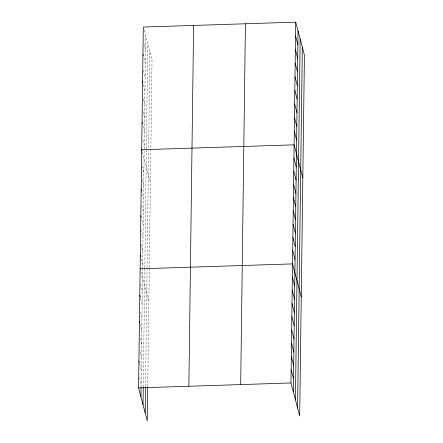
<?xml version="1.0" encoding="UTF-8"?>
<svg xmlns="http://www.w3.org/2000/svg" width="443" height="443" viewBox="0 0 443 443"><rect width="100%" height="100%" fill="white"/><g stroke="black" fill="none" stroke-linecap="round" stroke-linejoin="round"><path stroke-width="0.33" stroke-dasharray="2.21 1.66" d="M141.046 386.828L142.585 269.743M142.591 269.084L145.653 35.933M143.255 386.844L144.806 268.436M144.817 267.771L146.367 149.524M146.378 148.842L147.752 43.885M145.531 386.44L147.082 268.032M147.093 267.367L148.621 150.902M148.665 147.497L149.917 52.08M147.735 386.451L149.291 268.043M149.297 267.384L152.021 60.032L143.975 29.592M143.964 43.857L145.476 49.566M143.953 58.122L145.293 63.194M143.438 70.487L145.116 76.827M143.427 84.751L144.939 90.455M143.416 99.016L144.756 104.088M142.901 111.376L144.579 117.722M142.89 125.64L144.401 131.349M142.879 139.905L144.219 144.983M142.369 152.27L150.41 182.71M142.358 166.136L143.87 171.84M142.353 179.996L143.693 185.074M141.511 190.689L143.521 198.303M141.838 205.823L143.349 211.532M141.832 219.689L143.172 224.762M140.824 229.745L143 237.991M141.151 244.879L142.829 251.22M141.145 258.745L142.652 264.454M140.974 271.974L148.848 301.777M140.63 284.572L142.308 290.913M140.625 298.432L142.131 304.142M140.619 312.298L141.959 317.371M140.11 324.259L141.788 330.6M140.104 338.125L141.61 343.834M140.099 351.991L141.439 357.064M139.589 363.952L141.267 370.293M139.584 377.813L141.09 383.522"/><path stroke-width="0.66" d="M147.729 387.116L147.286 420.85L138.57 387.874L143.305 27.056L295.714 22.15L304.43 55.126L299.695 415.944L290.979 382.968L295.714 22.15M140.918 396.751L141.04 387.492M143.017 404.703L143.244 387.503M145.182 412.898L145.52 387.099M188.868 386.257L193.602 25.434M240.687 384.585L245.422 23.767M293.327 391.85L298.061 31.027M295.426 399.802L300.16 38.978M297.591 407.992L302.325 47.174M140.132 268.801L292.546 263.901L301.257 296.876M138.57 387.874L290.979 382.968M295.536 35.783L297.884 44.66M295.359 49.411L297.702 58.293M295.182 63.044L297.524 71.921M294.999 76.672L297.347 85.554M294.822 90.306L297.17 99.182M294.645 103.933L296.987 112.815M294.462 117.567L296.81 126.443M294.285 131.2L296.633 140.077M302.818 177.804L294.108 144.828L141.699 149.734L142.031 151.002M293.93 158.057L296.278 166.939M293.759 171.286L296.107 180.168M293.587 184.521L295.93 193.397M293.41 197.75L295.758 206.626M293.238 210.979L295.586 219.855M293.067 224.208L295.409 233.09M292.889 237.437L295.237 246.319M292.718 250.666L295.066 259.548M292.369 277.13L294.717 286.006M292.197 290.359L294.54 299.235M292.02 303.588L294.368 312.47M291.848 316.817L294.196 325.699M291.677 330.046L294.019 338.928M291.5 343.281L293.847 352.157M291.328 356.51L293.676 365.386M291.156 369.739L293.499 378.615M142.951 54.317L143.283 55.585M142.591 81.578L142.928 82.847M142.053 122.473L142.391 123.741M141.173 189.421L141.511 190.689M140.83 215.885L141.162 217.153M140.309 255.572L140.641 256.84M139.789 295.265L140.287 297.164M139.44 321.723L139.772 322.991M138.919 361.416L139.252 362.684"/></g></svg>
